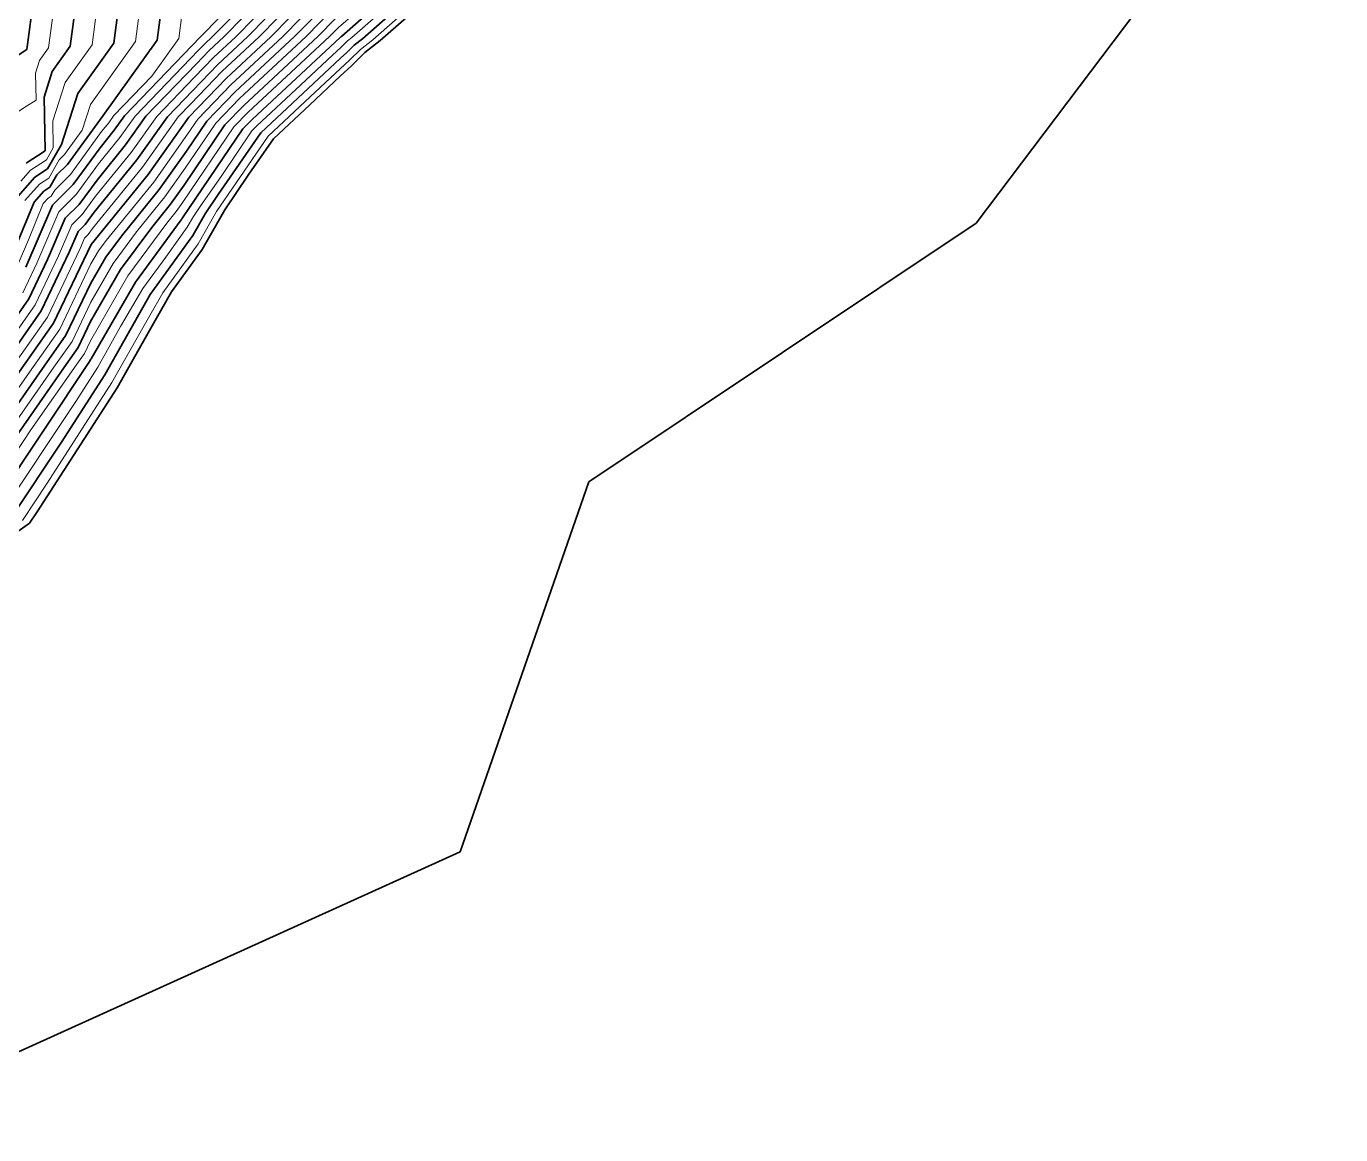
# Model space of a CAD drawing. Header units: millimetres. Extents: x -859836 to 307983, y -308065 to 649894.
# Drawn here: x -96926 to 1242, y -177025 to -94236 of the extents above; entities that cross this region are included whole.
import ezdxf

# ---------------------------------------------------------------- set-up
doc = ezdxf.new("R2010")
doc.units = ezdxf.units.MM
for name, color, linetype, lineweight in [('C-TOPO', 7, 'Continuous', 9), ('C-TOPO-MAJR', 7, 'Continuous', 35), ('C-TOPO-MINR', 7, 'Continuous', 9)]:
    doc.layers.add(name, color=color, linetype=linetype, lineweight=lineweight)

msp = doc.modelspace()

# ---------------------------------------------------------------- linework, layer by layer
at = {"layer": 'C-TOPO', "lineweight": 35}
for p, q in [((-25979, -108939), (1242, -72864)), ((-63412, -89056), (-70487, -95303)), ((-71636, -96204), (-72648, -97190)), ((-70487, -95303), (-71636, -96204)), ((-73485, -97961), (-75762, -100091)), ((-72648, -97190), (-73485, -97961)), ((-75762, -100091), (-78468, -102637)), ((-78468, -102637), (-80308, -105292)), ((-80308, -105292), (-82104, -107943)), ((-82104, -107943), (-83791, -110909)), ((-54909, -128267), (-25979, -108939)), ((-83791, -110909), (-86074, -114072)), ((-86074, -114072), (-87725, -116948)), ((-87725, -116948), (-90151, -121246)), ((-90151, -121246), (-96121, -130510)), ((-64514, -155889), (-54909, -128267)), ((-96121, -130510), (-96675, -131344)), ((-96675, -131344), (-102724, -135619)), ((-111233, -177025), (-64514, -155889))]:
    msp.add_line(p, q, dxfattribs=at)
at = {"layer": 'C-TOPO-MAJR'}
for p, q in [((-96877, -95965), (-95067, -82028)), ((-93637, -95732), (-92280, -85280)), ((-83918, -95034), (-75750, -86681)), ((-73396, -95000), (-64491, -87137)), ((-82164, -95028), (-75360, -88070)), ((-71823, -95164), (-63908, -88174)), ((-90398, -95499), (-89492, -88531)), ((-80410, -95022), (-74970, -89459)), ((-78656, -95016), (-74580, -90848)), ((-87158, -95267), (-86705, -91782)), ((-76902, -95010), (-74190, -92237)), ((-75148, -95004), (-73800, -93626)), ((-89590, -100922), (-83918, -95034)), ((-83272, -96057), (-82164, -95028)), ((-82626, -97079), (-80410, -95022)), ((-81980, -98102), (-78656, -95016)), ((-81334, -99125), (-76902, -95010)), ((-80689, -100148), (-75148, -95004)), ((-80043, -101171), (-73485, -95083)), ((-73485, -95083), (-73430, -95031)), ((-73430, -95031), (-73415, -95017)), ((-73415, -95017), (-73410, -95012)), ((-73410, -95012), (-73403, -95006)), ((-73403, -95006), (-73396, -95000)), ((-72448, -95653), (-71823, -95164)), ((-105156, -101375), (-96877, -95965)), ((-94982, -97606), (-93637, -95732)), ((-93088, -99248), (-90398, -95499)), ((-91193, -100889), (-87158, -95267)), ((-84206, -97030), (-83272, -96057)), ((-73453, -96609), (-72998, -96189)), ((-72998, -96189), (-72448, -95653)), ((-87988, -100955), (-84206, -97030)), ((-84495, -99026), (-82626, -97079)), ((-74690, -97766), (-73453, -96609)), ((-95586, -99521), (-94982, -97606)), ((-84784, -101022), (-81980, -98102)), ((-79397, -102194), (-74690, -97766)), ((-86386, -100988), (-84495, -99026)), ((-83437, -101315), (-81334, -99125)), ((-95518, -103544), (-95586, -99521)), ((-94296, -103077), (-93088, -99248)), ((-93855, -104571), (-91193, -100889)), ((-90353, -101995), (-89590, -100922)), ((-89512, -103102), (-87988, -100955)), ((-88672, -104208), (-86386, -100988)), ((-87832, -105315), (-84784, -101022)), ((-82090, -101608), (-80689, -100148)), ((-91418, -103303), (-90353, -101995)), ((-85252, -108545), (-80744, -101901)), ((-85144, -106108), (-82090, -101608)), ((-84964, -103565), (-83437, -101315)), ((-80744, -101901), (-80043, -101171)), ((-82597, -106812), (-79397, -102194)), ((-96926, -104450), (-95518, -103544)), ((-95337, -104894), (-94296, -103077)), ((-93415, -106065), (-91418, -103303)), ((-91643, -105718), (-89512, -103102)), ((-86992, -106421), (-84964, -103565)), ((-96276, -105498), (-95337, -104894)), ((-94635, -105336), (-93855, -104571)), ((-91868, -108132), (-88672, -104208)), ((-97724, -107144), (-96276, -105498)), ((-95156, -106244), (-94635, -105336)), ((-92974, -107559), (-91643, -105718)), ((-92093, -110547), (-87832, -105315)), ((-96350, -107369), (-95626, -106546)), ((-95626, -106546), (-95156, -106244)), ((-94975, -107594), (-93415, -106065)), ((-89827, -109902), (-86992, -106421)), ((-86152, -107528), (-85144, -106108)), ((-83573, -108252), (-82597, -106812)), ((-98567, -112776), (-96350, -107369)), ((-96949, -112219), (-94975, -107594)), ((-94015, -108579), (-92974, -107559)), ((-87561, -109258), (-86152, -107528)), ((-95330, -111661), (-94015, -108579)), ((-92534, -109053), (-91868, -108132)), ((-88780, -113345), (-85350, -108688)), ((-85350, -108688), (-85312, -108635)), ((-85312, -108635), (-85301, -108616)), ((-85301, -108616), (-85290, -108599)), ((-85290, -108599), (-85252, -108545)), ((-84490, -109864), (-83573, -108252)), ((-93712, -111104), (-93054, -109563)), ((-93054, -109563), (-92534, -109053)), ((-90989, -111480), (-89827, -109902)), ((-89884, -112412), (-87561, -109258)), ((-87675, -114277), (-84490, -109864)), ((-94889, -116407), (-92093, -110547)), ((-96728, -114591), (-95330, -111661)), ((-95809, -115499), (-93712, -111104)), ((-92110, -113416), (-90989, -111480)), ((-92126, -116285), (-89884, -112412)), ((-93970, -117314), (-92110, -113416)), ((-92089, -119062), (-88780, -113345)), ((-101248, -121023), (-96728, -114591)), ((-91060, -120275), (-87675, -114277)), ((-99422, -120641), (-95809, -115499)), ((-97597, -120260), (-94889, -116407)), ((-93051, -118222), (-92126, -116285)), ((-95771, -119878), (-93970, -117314)), ((-93946, -119496), (-93051, -118222)), ((-101116, -129762), (-93946, -119496)), ((-99558, -130317), (-92168, -119192)), ((-92168, -119192), (-92129, -119133)), ((-92129, -119133), (-92089, -119062)), ((-101508, -128090), (-95771, -119878)), ((-94304, -125310), (-91060, -120275)), ((-97999, -130872), (-94304, -125310))]:
    msp.add_line(p, q, dxfattribs=at)
at = {"layer": 'C-TOPO-MINR'}
for p, q in [((-95257, -95849), (-93673, -83654)), ((-92017, -95616), (-90886, -86905)), ((-83041, -95031), (-75555, -87376)), ((-72609, -95082), (-64199, -87656)), ((-81287, -95025), (-75165, -88765)), ((-71037, -95246), (-63616, -88693)), ((-88778, -95383), (-88099, -90157)), ((-79533, -95019), (-74775, -90154)), ((-73605, -94320), (-69295, -90602)), ((-77779, -95013), (-74385, -91542)), ((-76025, -95007), (-73995, -92931)), ((-85538, -95150), (-85311, -93408)), ((-87555, -97961), (-85538, -95150)), ((-83595, -95545), (-83041, -95031)), ((-82949, -96568), (-81287, -95025)), ((-82303, -97591), (-79533, -95019)), ((-81657, -98614), (-77779, -95013)), ((-81011, -99637), (-76025, -95007)), ((-80366, -100659), (-74271, -95001)), ((-74271, -95001), (-73605, -94320)), ((-72926, -95330), (-72609, -95082)), ((-95930, -96786), (-95257, -95849)), ((-94035, -98427), (-92017, -95616)), ((-92140, -100068), (-88778, -95383)), ((-88789, -100939), (-84062, -96032)), ((-84062, -96032), (-83595, -95545)), ((-74060, -96398), (-73434, -95813)), ((-73434, -95813), (-73204, -95601)), ((-73204, -95601), (-72926, -95330)), ((-72792, -96778), (-71971, -95977)), ((-71971, -95977), (-71037, -95246)), ((-96232, -97743), (-95930, -96786)), ((-84351, -98028), (-82949, -96568)), ((-76441, -98638), (-74060, -96398)), ((-73472, -97404), (-72792, -96778)), ((-96198, -99754), (-96232, -97743)), ((-90392, -100905), (-87555, -97961)), ((-87187, -100972), (-84351, -98028)), ((-84639, -100024), (-82303, -97591)), ((-75320, -99134), (-73472, -97404)), ((-94941, -101299), (-94035, -98427)), ((-84110, -101168), (-81657, -98614)), ((-79720, -101682), (-76441, -98638)), ((-78850, -102454), (-75320, -99134)), ((-96902, -100208), (-96198, -99754)), ((-92744, -101983), (-92140, -100068)), ((-85585, -101005), (-84639, -100024)), ((-82764, -101461), (-81011, -99637)), ((-101041, -102913), (-96902, -100208)), ((-90773, -101442), (-90392, -100905)), ((-89933, -102548), (-88789, -100939)), ((-89092, -103655), (-87187, -100972)), ((-88252, -104761), (-85585, -101005)), ((-81417, -101754), (-80366, -100659)), ((-94907, -103310), (-94941, -101299)), ((-94075, -103824), (-92744, -101983)), ((-91305, -102096), (-90773, -101442)), ((-85234, -107380), (-81417, -101754)), ((-85054, -104836), (-82764, -101461)), ((-84874, -102293), (-84110, -101168)), ((-82324, -105369), (-80070, -102047)), ((-80070, -102047), (-79720, -101682)), ((-93635, -105318), (-91305, -102096)), ((-91530, -104511), (-89933, -102548)), ((-87412, -105868), (-84874, -102293)), ((-81251, -105918), (-78850, -102454)), ((-95427, -104219), (-94907, -103310)), ((-94466, -104207), (-94075, -103824)), ((-91756, -106925), (-89092, -103655)), ((-97325, -105797), (-96601, -104974)), ((-96601, -104974), (-95427, -104219)), ((-95247, -105569), (-94466, -104207)), ((-93195, -106812), (-91530, -104511)), ((-91981, -109340), (-88252, -104761)), ((-86572, -106974), (-85054, -104836)), ((-95951, -106022), (-95247, -105569)), ((-94805, -106465), (-93635, -105318)), ((-90960, -110225), (-87412, -105868)), ((-83943, -107705), (-82324, -105369)), ((-82709, -108070), (-81251, -105918)), ((-97037, -107256), (-95951, -106022)), ((-95301, -107070), (-95066, -106919)), ((-95066, -106919), (-94805, -106465)), ((-94495, -108086), (-93195, -106812)), ((-92754, -108306), (-91756, -106925)), ((-88694, -109580), (-86572, -106974)), ((-96771, -110185), (-95662, -107482)), ((-95662, -107482), (-95301, -107070)), ((-85732, -108081), (-85234, -107380)), ((-84437, -108434), (-83943, -107705)), ((-96139, -111940), (-94495, -108086)), ((-93534, -109071), (-92754, -108306)), ((-89332, -112878), (-86428, -108935)), ((-86428, -108935), (-85732, -108081)), ((-84901, -109250), (-84437, -108434)), ((-84079, -110479), (-82709, -108070)), ((-94521, -111383), (-93534, -109071)), ((-92574, -110055), (-92314, -109800)), ((-92314, -109800), (-91981, -109340)), ((-90437, -111946), (-88694, -109580)), ((-86513, -111483), (-84901, -109250)), ((-97758, -112497), (-96771, -110185)), ((-95349, -115953), (-92903, -110826)), ((-92903, -110826), (-92574, -110055)), ((-91541, -111013), (-90960, -110225)), ((-86733, -114156), (-84079, -110479)), ((-96268, -115045), (-94521, -111383)), ((-92102, -111981), (-91541, -111013)), ((-88227, -113811), (-86513, -111483)), ((-97188, -114138), (-96139, -111940)), ((-94430, -116861), (-92102, -111981)), ((-92134, -117719), (-89332, -112878)), ((-92118, -114850), (-90437, -111946)), ((-89882, -116669), (-88227, -113811)), ((-93510, -117768), (-92118, -114850)), ((-87705, -115848), (-86733, -114156)), ((-100335, -120832), (-96268, -115045)), ((-98510, -120450), (-95349, -115953)), ((-91595, -119704), (-89882, -116669)), ((-90525, -120846), (-87705, -115848)), ((-96684, -120069), (-94430, -116861)), ((-94859, -119687), (-93510, -117768)), ((-92591, -118676), (-92134, -117719)), ((-93033, -119305), (-92591, -118676)), ((-101312, -128926), (-94859, -119687)), ((-96575, -124376), (-93033, -119305)), ((-93236, -122251), (-91595, -119704)), ((-101703, -127255), (-96684, -120069)), ((-95373, -128369), (-90525, -120846)), ((-98779, -130595), (-93236, -122251)), ((-100337, -130039), (-96575, -124376)), ((-97220, -131150), (-95373, -128369))]:
    msp.add_line(p, q, dxfattribs=at)

doc.saveas('drawing.dxf')
